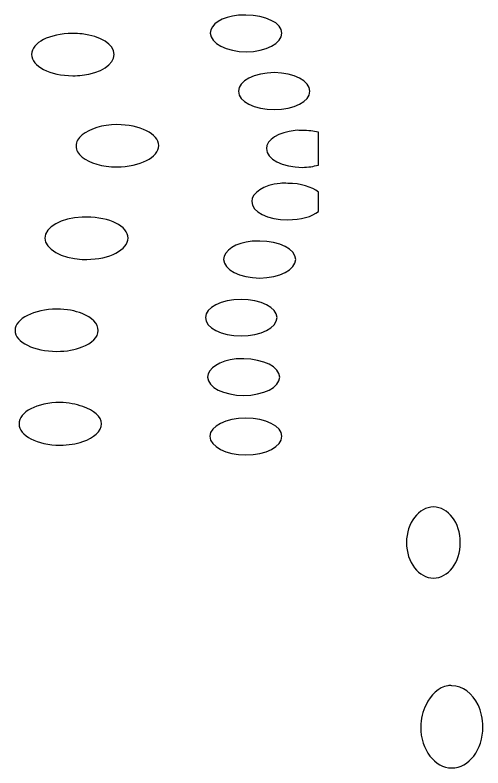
# Model space of a CAD drawing. Header units: centimetres. Extents: x -8.1 to 8.1, y -5.6 to 5.6.
# Drawn here: x -7.918 to -7.048, y -5.472 to -4.072 of the extents above; entities that cross this region are included whole.
import ezdxf

# ---------------------------------------------------------------- set-up
doc = ezdxf.new("R2010")
doc.units = ezdxf.units.CM
doc.header["$MEASUREMENT"] = 0
doc.layers.add('Layer 1', color=7, linetype='Continuous')

msp = doc.modelspace()

# ---------------------------------------------------------------- linework, layer by layer
at = {"layer": 'Layer 1', "color": 41, "lineweight": 25}
for points, knots in [([(-7.50287, -4.07268), (-7.49854, -4.07224), (-7.49342, -4.07269), (-7.48881, -4.07268), (-7.48881, -4.07268), (-7.45199, -4.07266), (-7.42186, -4.0869), (-7.42184, -4.10575), (-7.42184, -4.10575), (-7.42182, -4.12461), (-7.45116, -4.14046), (-7.48799, -4.14048), (-7.48799, -4.14048), (-7.52481, -4.1405), (-7.55494, -4.12461), (-7.55496, -4.10575), (-7.55496, -4.10575), (-7.55498, -4.08926), (-7.53317, -4.07578), (-7.50287, -4.07268)], [0, 0, 0, 0, 0.1666667, 0.1666667, 0.1666667, 0.1666667, 0.3333333, 0.3333333, 0.3333333, 0.3333333, 0.5, 0.5, 0.5, 0.5, 0.6666667, 0.6666667, 0.6666667, 0.6666667, 1, 1, 1, 1]), ([(-7.81127, -4.10658), (-7.80531, -4.10658), (-7.79867, -4.10677), (-7.79308, -4.10741), (-7.79308, -4.10741), (-7.7589, -4.11141), (-7.73357, -4.12674), (-7.73355, -4.14544), (-7.73355, -4.14544), (-7.73353, -4.16417), (-7.75891, -4.18026), (-7.79308, -4.1843), (-7.79308, -4.1843), (-7.79866, -4.18495), (-7.80448, -4.18512), (-7.81044, -4.18513), (-7.81044, -4.18513), (-7.85295, -4.18518), (-7.88731, -4.16722), (-7.88733, -4.14544), (-7.88733, -4.14544), (-7.88736, -4.12368), (-7.85377, -4.1066), (-7.81126, -4.10658), (-7.81126, -4.10658), (-7.81126, -4.10658), (-7.81127, -4.10658), (-7.81127, -4.10658)], [0, 0, 0, 0, 0.125, 0.125, 0.125, 0.125, 0.25, 0.25, 0.25, 0.25, 0.375, 0.375, 0.375, 0.375, 0.5, 0.5, 0.5, 0.5, 0.625, 0.625, 0.625, 0.625, 0.75, 0.75, 0.75, 0.75, 1, 1, 1, 1]), ([(-7.4359, -4.17934), (-7.39908, -4.17932), (-7.36978, -4.19521), (-7.36975, -4.21407), (-7.36975, -4.21407), (-7.36973, -4.23292), (-7.39907, -4.24795), (-7.4359, -4.24797), (-7.4359, -4.24797), (-7.47272, -4.24799), (-7.50285, -4.23292), (-7.50287, -4.21407), (-7.50287, -4.21407), (-7.50289, -4.19522), (-7.47272, -4.17936), (-7.4359, -4.17934)], [0, 0, 0, 0, 0.2, 0.2, 0.2, 0.2, 0.4, 0.4, 0.4, 0.4, 0.6, 0.6, 0.6, 0.6, 1, 1, 1, 1]), ([(-7.72859, -4.27608), (-7.68606, -4.27606), (-7.6509, -4.29318), (-7.65087, -4.31494), (-7.65087, -4.31494), (-7.65084, -4.3367), (-7.68606, -4.3546), (-7.72859, -4.35463), (-7.72859, -4.35463), (-7.75604, -4.35465), (-7.77943, -4.3475), (-7.79308, -4.33644), (-7.79308, -4.33644), (-7.80057, -4.33037), (-7.80465, -4.32349), (-7.80466, -4.31577), (-7.80466, -4.31577), (-7.80467, -4.30805), (-7.80056, -4.30118), (-7.79308, -4.2951), (-7.79308, -4.2951), (-7.77946, -4.28403), (-7.75604, -4.2761), (-7.72859, -4.27608)], [0, 0, 0, 0, 0.1428571, 0.1428571, 0.1428571, 0.1428571, 0.2857143, 0.2857143, 0.2857143, 0.2857143, 0.4285714, 0.4285714, 0.4285714, 0.4285714, 0.5714286, 0.5714286, 0.5714286, 0.5714286, 0.7142857, 0.7142857, 0.7142857, 0.7142857, 1, 1, 1, 1]), ([(-7.39704, -4.28683), (-7.39269, -4.28636), (-7.38841, -4.28683), (-7.38381, -4.28683), (-7.38381, -4.28683), (-7.3731, -4.28682), (-7.36303, -4.28784), (-7.35404, -4.29014), (-7.35404, -4.29014), (-7.35404, -4.29014), (-7.35404, -4.35132), (-7.35404, -4.35132), (-7.35404, -4.35132), (-7.36302, -4.35363), (-7.37309, -4.35545), (-7.38381, -4.35545), (-7.38381, -4.35545), (-7.42063, -4.35547), (-7.45076, -4.33956), (-7.45078, -4.32072), (-7.45078, -4.32072), (-7.4508, -4.30422), (-7.42749, -4.29007), (-7.39704, -4.28682), (-7.39704, -4.28682), (-7.39704, -4.28682), (-7.39704, -4.28683), (-7.39704, -4.28683)], [0, 0, 0, 0, 0.125, 0.125, 0.125, 0.125, 0.25, 0.25, 0.25, 0.25, 0.375, 0.375, 0.375, 0.375, 0.5, 0.5, 0.5, 0.5, 0.625, 0.625, 0.625, 0.625, 0.75, 0.75, 0.75, 0.75, 1, 1, 1, 1]), ([(-7.42515, -4.38522), (-7.4208, -4.38478), (-7.4157, -4.38522), (-7.41109, -4.38522), (-7.41109, -4.38522), (-7.38693, -4.38521), (-7.36578, -4.3919), (-7.35404, -4.40176), (-7.35404, -4.40176), (-7.35404, -4.40176), (-7.35404, -4.43731), (-7.35404, -4.43731), (-7.35404, -4.43731), (-7.36576, -4.44719), (-7.38693, -4.45301), (-7.41109, -4.45302), (-7.41109, -4.45302), (-7.44791, -4.45304), (-7.47804, -4.43797), (-7.47806, -4.41912), (-7.47806, -4.41912), (-7.47808, -4.40262), (-7.45559, -4.38833), (-7.42514, -4.38522), (-7.42514, -4.38522), (-7.42514, -4.38522), (-7.42515, -4.38522), (-7.42515, -4.38522)], [0, 0, 0, 0, 0.125, 0.125, 0.125, 0.125, 0.25, 0.25, 0.25, 0.25, 0.375, 0.375, 0.375, 0.375, 0.5, 0.5, 0.5, 0.5, 0.625, 0.625, 0.625, 0.625, 0.75, 0.75, 0.75, 0.75, 1, 1, 1, 1]), ([(-7.79308, -4.44806), (-7.79051, -4.44793), (-7.78743, -4.44806), (-7.78481, -4.44806), (-7.78481, -4.44806), (-7.74228, -4.44804), (-7.70794, -4.46516), (-7.70792, -4.48692), (-7.70792, -4.48692), (-7.70789, -4.50868), (-7.74228, -4.52658), (-7.78481, -4.52661), (-7.78481, -4.52661), (-7.78743, -4.52661), (-7.79051, -4.52674), (-7.79308, -4.52661), (-7.79308, -4.52661), (-7.83195, -4.52463), (-7.86251, -4.50733), (-7.86253, -4.48692), (-7.86253, -4.48692), (-7.86255, -4.46651), (-7.83194, -4.45009), (-7.79308, -4.44806)], [0, 0, 0, 0, 0.1428571, 0.1428571, 0.1428571, 0.1428571, 0.2857143, 0.2857143, 0.2857143, 0.2857143, 0.4285714, 0.4285714, 0.4285714, 0.4285714, 0.5714286, 0.5714286, 0.5714286, 0.5714286, 0.7142857, 0.7142857, 0.7142857, 0.7142857, 1, 1, 1, 1]), ([(-7.47724, -4.49271), (-7.47289, -4.49224), (-7.46779, -4.49271), (-7.46318, -4.49271), (-7.46318, -4.49271), (-7.42636, -4.49269), (-7.39623, -4.50776), (-7.39621, -4.52661), (-7.39621, -4.52661), (-7.39619, -4.54546), (-7.42636, -4.56132), (-7.46318, -4.56134), (-7.46318, -4.56134), (-7.5, -4.56136), (-7.53013, -4.54547), (-7.53015, -4.52661), (-7.53015, -4.52661), (-7.53017, -4.51011), (-7.50768, -4.49596), (-7.47723, -4.49271), (-7.47723, -4.49271), (-7.47723, -4.49271), (-7.47724, -4.49271), (-7.47724, -4.49271)], [0, 0, 0, 0, 0.1428571, 0.1428571, 0.1428571, 0.1428571, 0.2857143, 0.2857143, 0.2857143, 0.2857143, 0.4285714, 0.4285714, 0.4285714, 0.4285714, 0.5714286, 0.5714286, 0.5714286, 0.5714286, 0.7142857, 0.7142857, 0.7142857, 0.7142857, 1, 1, 1, 1]), ([(-7.49791, -4.60102), (-7.46109, -4.601), (-7.43096, -4.61607), (-7.43094, -4.63492), (-7.43094, -4.63492), (-7.43092, -4.65377), (-7.46109, -4.6688), (-7.49791, -4.66882), (-7.49791, -4.66882), (-7.53473, -4.66884), (-7.56403, -4.65377), (-7.56406, -4.63492), (-7.56406, -4.63492), (-7.56406, -4.61607), (-7.53474, -4.60104), (-7.49791, -4.60102)], [0, 0, 0, 0, 0.2, 0.2, 0.2, 0.2, 0.4, 0.4, 0.4, 0.4, 0.6, 0.6, 0.6, 0.6, 1, 1, 1, 1]), ([(-7.84021, -4.61921), (-7.82199, -4.6192), (-7.80625, -4.62207), (-7.79308, -4.62748), (-7.79308, -4.62748), (-7.77549, -4.6347), (-7.76333, -4.64645), (-7.76331, -4.6589), (-7.76331, -4.6589), (-7.7633, -4.67134), (-7.77548, -4.68226), (-7.79308, -4.68949), (-7.79308, -4.68949), (-7.80626, -4.69491), (-7.82198, -4.69775), (-7.84021, -4.69776), (-7.84021, -4.69776), (-7.88272, -4.69779), (-7.9179, -4.68066), (-7.91793, -4.6589), (-7.91793, -4.6589), (-7.91796, -4.63714), (-7.88272, -4.61924), (-7.84021, -4.61921)], [0, 0, 0, 0, 0.1428571, 0.1428571, 0.1428571, 0.1428571, 0.2857143, 0.2857143, 0.2857143, 0.2857143, 0.4285714, 0.4285714, 0.4285714, 0.4285714, 0.5714286, 0.5714286, 0.5714286, 0.5714286, 0.7142857, 0.7142857, 0.7142857, 0.7142857, 1, 1, 1, 1]), ([(-7.507, -4.71181), (-7.50265, -4.71137), (-7.49755, -4.71181), (-7.49294, -4.71181), (-7.49294, -4.71181), (-7.45612, -4.71179), (-7.42599, -4.72686), (-7.42597, -4.74571), (-7.42597, -4.74571), (-7.42595, -4.76456), (-7.45612, -4.77959), (-7.49294, -4.77961), (-7.49294, -4.77961), (-7.52976, -4.77963), (-7.55989, -4.76456), (-7.55991, -4.74571), (-7.55991, -4.74571), (-7.55993, -4.72921), (-7.53744, -4.71492), (-7.50699, -4.71181), (-7.50699, -4.71181), (-7.50699, -4.71181), (-7.507, -4.71181), (-7.507, -4.71181)], [0, 0, 0, 0, 0.1428571, 0.1428571, 0.1428571, 0.1428571, 0.2857143, 0.2857143, 0.2857143, 0.2857143, 0.4285714, 0.4285714, 0.4285714, 0.4285714, 0.5714286, 0.5714286, 0.5714286, 0.5714286, 0.7142857, 0.7142857, 0.7142857, 0.7142857, 1, 1, 1, 1]), ([(-7.83443, -4.79284), (-7.8191, -4.79283), (-7.80428, -4.79633), (-7.79226, -4.80028), (-7.79226, -4.80028), (-7.77096, -4.80729), (-7.75755, -4.81861), (-7.75753, -4.83253), (-7.75753, -4.83253), (-7.75751, -4.84644), (-7.771, -4.85857), (-7.79226, -4.8656), (-7.79226, -4.8656), (-7.80425, -4.86956), (-7.81907, -4.87221), (-7.83443, -4.87221), (-7.83443, -4.87221), (-7.87694, -4.87224), (-7.91047, -4.85428), (-7.9105, -4.83252), (-7.9105, -4.83252), (-7.91053, -4.81076), (-7.87694, -4.79286), (-7.83443, -4.79283), (-7.83443, -4.79283), (-7.83443, -4.79283), (-7.83443, -4.79284), (-7.83443, -4.79284)], [0, 0, 0, 0, 0.125, 0.125, 0.125, 0.125, 0.25, 0.25, 0.25, 0.25, 0.375, 0.375, 0.375, 0.375, 0.5, 0.5, 0.5, 0.5, 0.625, 0.625, 0.625, 0.625, 0.75, 0.75, 0.75, 0.75, 1, 1, 1, 1]), ([(-7.48881, -4.82178), (-7.45199, -4.82176), (-7.42186, -4.83683), (-7.42184, -4.85568), (-7.42184, -4.85568), (-7.42182, -4.87453), (-7.45199, -4.89039), (-7.48881, -4.89041), (-7.48881, -4.89041), (-7.52563, -4.89043), (-7.55576, -4.87454), (-7.55578, -4.85568), (-7.55578, -4.85568), (-7.5558, -4.83683), (-7.52563, -4.8218), (-7.48881, -4.82178)], [0, 0, 0, 0, 0.2, 0.2, 0.2, 0.2, 0.4, 0.4, 0.4, 0.4, 0.6, 0.6, 0.6, 0.6, 1, 1, 1, 1]), ([(-7.13989, -4.98715), (-7.11238, -4.98715), (-7.09028, -5.0167), (-7.09028, -5.0533), (-7.09028, -5.0533), (-7.09028, -5.0899), (-7.11238, -5.11945), (-7.13989, -5.11945), (-7.13989, -5.11945), (-7.1674, -5.11945), (-7.19033, -5.0899), (-7.19033, -5.0533), (-7.19033, -5.0533), (-7.19033, -5.0167), (-7.16741, -4.98715), (-7.13989, -4.98715)], [0, 0, 0, 0, 0.2, 0.2, 0.2, 0.2, 0.4, 0.4, 0.4, 0.4, 0.6, 0.6, 0.6, 0.6, 1, 1, 1, 1]), ([(-7.11344, -5.31953), (-7.11099, -5.31909), (-7.10854, -5.31953), (-7.106, -5.31953), (-7.106, -5.31953), (-7.0857, -5.31953), (-7.06746, -5.33392), (-7.05722, -5.35508), (-7.05722, -5.35508), (-7.05145, -5.36702), (-7.04812, -5.38118), (-7.04812, -5.39642), (-7.04812, -5.39642), (-7.04812, -5.43867), (-7.07424, -5.47249), (-7.106, -5.47249), (-7.106, -5.47249), (-7.13776, -5.47249), (-7.16388, -5.43867), (-7.16388, -5.39642), (-7.16388, -5.39642), (-7.16388, -5.38116), (-7.15973, -5.367), (-7.15396, -5.35508), (-7.15396, -5.35508), (-7.145, -5.33659), (-7.13059, -5.32265), (-7.11345, -5.31953), (-7.11345, -5.31953), (-7.11345, -5.31953), (-7.11344, -5.31953), (-7.11344, -5.31953)], [0, 0, 0, 0, 0.1111111, 0.1111111, 0.1111111, 0.1111111, 0.2222222, 0.2222222, 0.2222222, 0.2222222, 0.3333333, 0.3333333, 0.3333333, 0.3333333, 0.4444444, 0.4444444, 0.4444444, 0.4444444, 0.5555556, 0.5555556, 0.5555556, 0.5555556, 0.6666667, 0.6666667, 0.6666667, 0.6666667, 0.7777778, 0.7777778, 0.7777778, 0.7777778, 1, 1, 1, 1])]:
    msp.add_open_spline(points, degree=3, knots=knots, dxfattribs=at)

doc.saveas('drawing.dxf')
